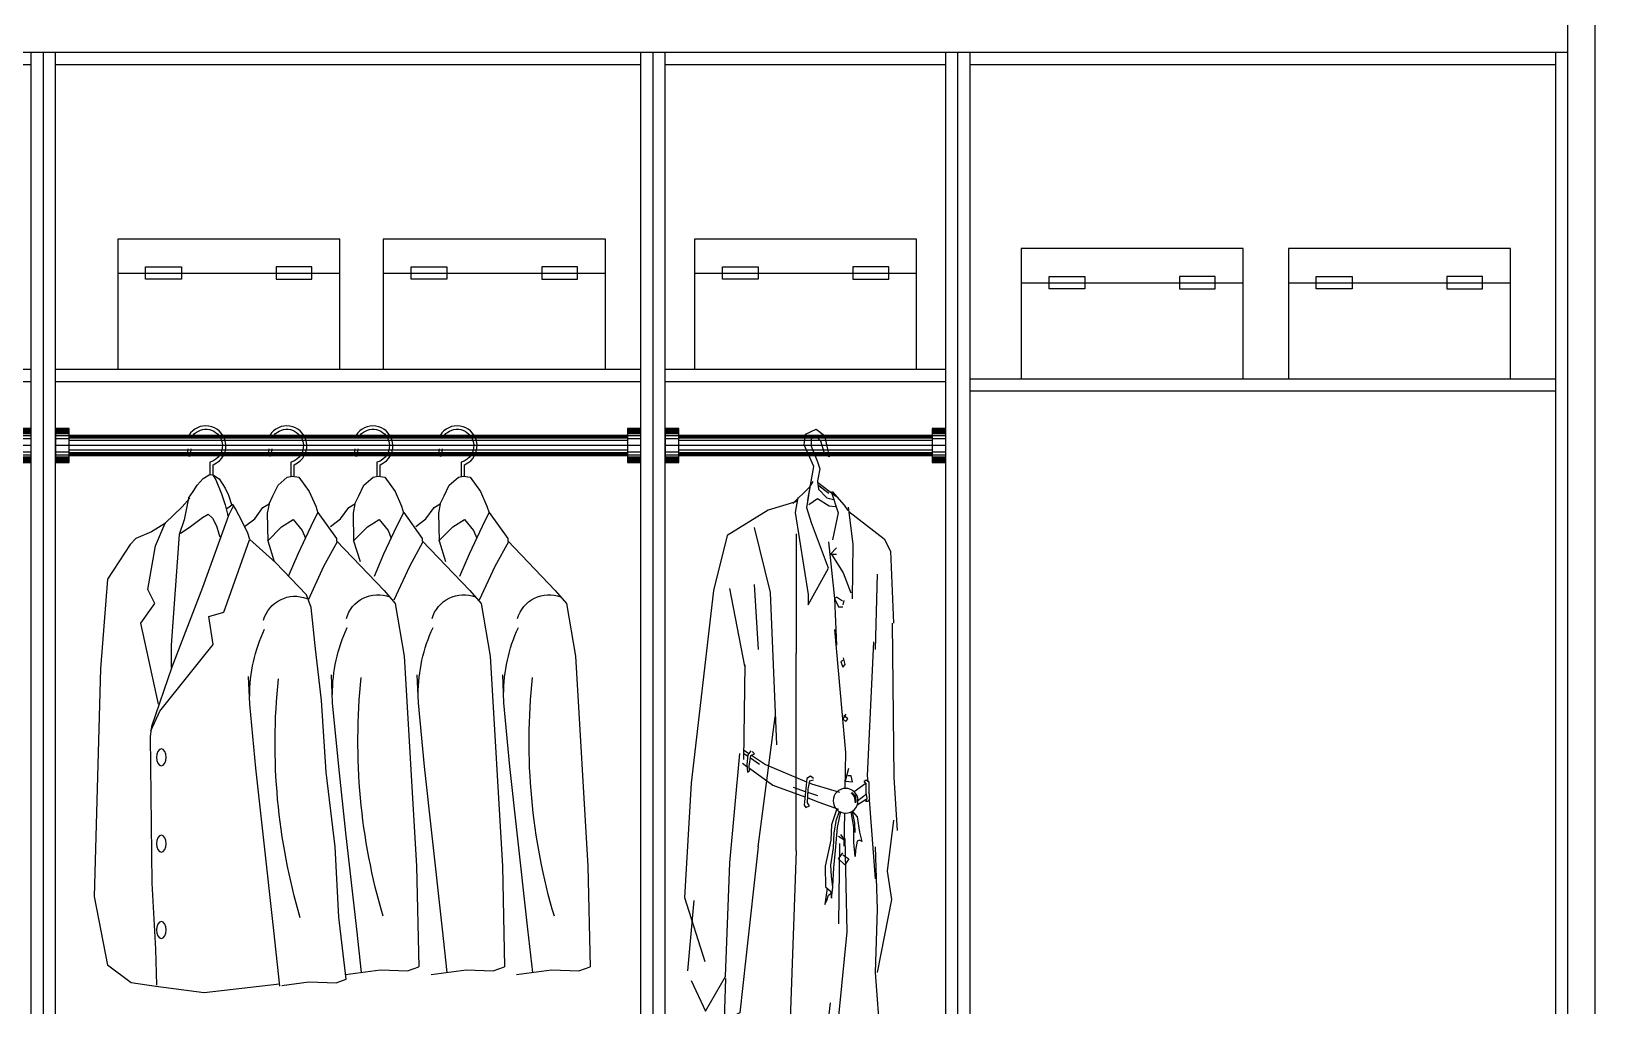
# Model space of a CAD drawing. Header units: millimetres. Extents: x 24776 to 57176, y -19492 to 15017.
# Drawn here: x 34282 to 36590, y 2356 to 3794 of the extents above; entities that cross this region are included whole.
import ezdxf

# ---------------------------------------------------------------- set-up
doc = ezdxf.new("R2010")
doc.units = ezdxf.units.MM

# ---------------------------------------------------------------- blocks, each defined once
blk = doc.blocks.new('DFFGDGSG')
at = {"color": 250}
for p, q in [((33366.6, 11003.6), (33366.6, 10811.3)), ((33694.4, 11003.6), (33366.6, 11003.6)), ((33694.4, 10811.3), (33694.4, 11003.6)), ((33366.6, 10953), (33694.4, 10953)), ((33407.8, 10944.1), (33407.8, 10962.3)), ((33407.8, 10962.3), (33460.6, 10962.3)), ((33460.6, 10944.1), (33407.8, 10944.1)), ((33460.6, 10962.3), (33460.6, 10944.1)), ((33653.2, 10962.3), (33600.4, 10962.3)), ((33600.4, 10962.3), (33600.4, 10944.1)), ((33600.4, 10944.1), (33653.2, 10944.1)), ((33653.2, 10944.1), (33653.2, 10962.3)), ((33366.6, 10811.3), (33694.4, 10811.3))]:
    blk.add_line(p, q, dxfattribs=at)
blk = doc.blocks.new('SDFFAASF')
at = {"color": 250}
for p, q in [((47231.7, 12349.3), (47242, 12216.9)), ((47242, 12216.9), (47251.2, 11880.6)), ((47251.2, 11880.6), (47231.7, 11779.4))]:
    blk.add_line(p, q, dxfattribs=at)
for points in [[(46704.7, 12500.4), (46704.7, 12518.1, -0.375799), (46687, 12553.4, -0.662316), (46740.6, 12561.4)], [(46734.4, 12561.4, 0.616313), (46691.8, 12552.2, 0.413702), (46709.7, 12521.7), (46709.7, 12500.4)], [(46829.1, 12500.4), (46829.1, 12518.1, -0.375799), (46811.4, 12553.4, -0.662316), (46864.9, 12561.4)], [(46858.8, 12561.4, 0.616313), (46816.2, 12552.2, 0.413702), (46834.1, 12521.7), (46834.1, 12500.4)], [(46956.2, 12500.8), (46956.2, 12518.1, -0.375799), (46938.4, 12553.4, -0.662316), (46992, 12561.4)], [(46985.9, 12561.4, 0.616313), (46943.3, 12552.2, 0.413702), (46961.2, 12521.7), (46961.2, 12501.1)], [(47075.7, 12503.1), (47075.7, 12518.1, -0.375799), (47057.9, 12553.4, -0.662316), (47111.5, 12561.4)], [(47105.4, 12561.4, 0.616313), (47062.7, 12552.2, 0.413702), (47080.7, 12521.7), (47080.7, 12503.5)], [(46742.2, 12541.4, -0.068798), (46742.6, 12533.3, -1.055238), (46737.6, 12533.8, 0.07858), (46737.1, 12541.4)], [(46866.6, 12541.4, -0.068798), (46867, 12533.3, -1.055238), (46862, 12533.8, 0.07858), (46861.5, 12541.4)], [(46993.6, 12541.4, -0.068798), (46994, 12533.3, -1.055238), (46989.1, 12533.8, 0.07858), (46988.5, 12541.4)], [(47113.1, 12541.4, -0.068798), (47113.5, 12533.3, -1.055238), (47108.5, 12533.8, 0.07858), (47108, 12541.4)]]:
    blk.add_lwpolyline(points, format="xyb", dxfattribs=at)
for points in [[(46740.4, 12460.2), (46734.7, 12472.1), (46727.1, 12488), (46713.7, 12499.5), (46706, 12501.4), (46696.5, 12499.5), (46681.2, 12478.4), (46671.6, 12456.8), (46668.4, 12447.2)], [(46866.5, 12460.2), (46860.8, 12472.1), (46853.1, 12488), (46839.7, 12499.5), (46832.1, 12501.4), (46822.5, 12499.5), (46807.2, 12478.4), (46797.7, 12456.8), (46794.5, 12447.2)], [(46993.1, 12460.2), (46987.4, 12472.1), (46979.8, 12488), (46966.4, 12499.5), (46958.7, 12501.4), (46949.2, 12499.5), (46933.9, 12478.4), (46924.3, 12456.8), (46921.1, 12447.2)], [(47076.8, 12503.8), (47066.7, 12497.2), (47057.9, 12483.5), (47052.9, 12473), (47048, 12457.7)], [(47112.2, 12468.5), (47105, 12478.6), (47099.1, 12487.8), (47090.6, 12497.9), (47081.4, 12503.1), (47076.8, 12503.8), (47071.6, 12495.6), (47063.4, 12475.3), (47057.9, 12459), (47054.6, 12444.9), (47054.3, 12443)], [(47156.4, 12164.4), (47182.5, 12284.2), (47161.6, 12313.2), (47172.1, 12334.1), (47160.9, 12398.1), (47146.7, 12431.6), (47121.4, 12456.1), (47110.2, 12468.8)], [(47112.2, 12468.5), (47118.4, 12436.8), (47125.9, 12415.2), (47137.8, 12251.5), (47137.8, 12218.7)], [(46711.6, 12353.4), (46697.5, 12386.3), (46678.3, 12427.4), (46668.3, 12447.4), (46640.9, 12409.1), (46640.9, 12405.5), (46570.6, 12332.5), (46554.1, 12313.3), (46540.9, 12235.3), (46522.6, 11925.3), (46519.3, 11777.1)], [(46837.7, 12353.4), (46823.6, 12386.3), (46804.4, 12427.4), (46794.4, 12447.4), (46767, 12409.1), (46767, 12405.5), (46696.6, 12332.5), (46680.2, 12313.3), (46666.9, 12235.3), (46648.7, 11925.3), (46645.4, 11777.1)], [(46776.6, 12427), (46761.5, 12438.3), (46749.6, 12454.7), (46740.4, 12460.2), (46743.2, 12446.5), (46742.3, 12405.5), (46732.8, 12375.1)], [(46964.3, 12353.4), (46950.2, 12386.3), (46931, 12427.4), (46921, 12447.4), (46893.6, 12409.1), (46893.6, 12405.5), (46823.3, 12332.5), (46806.8, 12313.3), (46793.6, 12235.3), (46775.3, 11925.3), (46772, 11777.1)], [(46902.7, 12427), (46887.5, 12438.3), (46875.6, 12454.7), (46866.5, 12460.2), (46869.2, 12446.5), (46868.3, 12405.5), (46858.8, 12375.1)], [(46879.5, 11758.7), (46890.4, 11850.3), (46895.5, 11954), (46909.1, 12064.4), (46915.9, 12169.8), (46924.4, 12246.3), (46931.2, 12307.4), (46938, 12326.1), (46983.9, 12373.7), (47021.4, 12407.7), (47024.3, 12417.2), (47033, 12434), (47042.8, 12453), (47046.9, 12459.4), (47055.5, 12453), (47056.7, 12452.5)], [(47029.3, 12427), (47014.2, 12438.3), (47002.3, 12454.7), (46993.1, 12460.2), (46995.9, 12446.5), (46995, 12405.5), (46985.5, 12375.1)], [(47045.7, 12457.7), (47053.2, 12443.2), (47066.5, 12406.2), (47091.4, 12336.7), (47136.6, 12219.3), (47166.7, 12131.7), (47168.8, 12116.9), (47166, 11900.3), (47160.8, 11802.8), (47159.1, 11750.1)], [(47124, 12417.1), (47111.2, 12425.6), (47091.6, 12440), (47083.1, 12445.2), (47076.5, 12439), (47070.9, 12427.9), (47067.3, 12415.8), (47066, 12411.6)], [(46743, 12405.2), (46722, 12426.2), (46704.7, 12437), (46691.4, 12421.1), (46686.7, 12409.5)], [(46869, 12405.2), (46848, 12426.2), (46830.8, 12437), (46817.4, 12421.1), (46812.8, 12409.5)], [(46995.7, 12405.2), (46974.7, 12426.2), (46957.4, 12437), (46944.1, 12421.1), (46939.4, 12409.5)], [(47146, 12431.6), (47166.9, 12418.9), (47189.9, 12409.2), (47198.1, 12400.3)], [(46682.5, 12318.4), (46659.5, 12368.5), (46639.4, 12404.9)], [(46808.6, 12318.4), (46785.6, 12368.5), (46765.5, 12404.9)], [(46935.2, 12318.4), (46912.2, 12368.5), (46892.1, 12404.9)], [(47167.7, 12125.5), (47154.6, 12154.2), (47075.6, 12252.9), (47082.2, 12294), (47060, 12300.5), (47022.1, 12407.4)], [(47198.1, 12400.3), (47231.7, 12349.3)], [(46604, 11768.8), (46611, 11832.6), (46627, 11974.8), (46637.7, 12072.6), (46646.6, 12166.8), (46648.3, 12207.7)], [(46730.1, 11768.8), (46737, 11832.6), (46753, 11974.8), (46763.7, 12072.6), (46772.6, 12166.8), (46774.4, 12207.7)], [(46856.7, 11768.8), (46863.7, 11832.6), (46879.7, 11974.8), (46890.4, 12072.6), (46899.3, 12166.8), (46901, 12207.7)], [(46977.1, 11748.6), (46985.9, 11830.4), (47002, 11972.6), (47012.6, 12070.3), (47021.5, 12164.5), (47023.3, 12205.4)], [(46627.7, 11765.6), (46576.2, 11772.6), (46536.1, 11770.8), (46519.3, 11777.1)], [(46753.7, 11765.6), (46702.3, 11772.6), (46662.2, 11770.8), (46645.4, 11777.1)], [(46880.3, 11765.6), (46828.9, 11772.6), (46788.8, 11770.8), (46772, 11777.1)], [(46978, 11751.4), (47089.2, 11738.6), (47160.3, 11747.7), (47196.7, 11753.2), (47231.7, 11779.4)], [(46974.4, 11749.6), (46934.3, 11755), (46894.2, 11753.2), (46879.5, 11758.7)]]:
    blk.add_lwpolyline(points, dxfattribs=at)
for centre, radius, start, end in [((46579.8, 12277.7), 48.4, 15.7523, 111.1565), ((46705.9, 12277.7), 48.4, 15.7523, 111.1565), ((46832.5, 12277.7), 48.4, 15.7523, 111.1565), ((46954.8, 12275.5), 48.4, 15.7523, 111.1565), ((46413.5, 12179.2), 233.4, 359.9116, 24.988), ((46539.5, 12179.2), 233.4, 359.9116, 24.988), ((46666.2, 12179.2), 233.4, 359.9116, 24.988), ((46788.4, 12176.9), 233.4, 359.9116, 24.988), ((45699.6, 12109.3), 909.7, 343.5409, 5.9886), ((45952.3, 12109.3), 909.7, 343.5409, 5.9886), ((46074.6, 12107.1), 909.7, 343.5409, 5.9886)]:
    blk.add_arc(centre, radius, start, end, dxfattribs=at)
for centre in [(47152.1, 12086.1), (47152.1, 11958.7), (47152.1, 11831.3)]:
    blk.add_ellipse(centre, major_axis=(0, 12.4), ratio=0.580645, dxfattribs=at)
blk = doc.blocks.new('DFGDGDGS')
at = {"color": 250}
for p, q in [((43227.8, 10674.1), (43220.7, 10642.3)), ((43240.2, 10683), (43227.8, 10674.1)), ((43227.8, 10647.6), (43233.1, 10665.3)), ((43233.1, 10665.3), (43240.2, 10672.3)), ((43256.1, 10675.9), (43240.2, 10683)), ((43240.2, 10672.3), (43247.3, 10668.8)), ((43247.3, 10668.8), (43247.3, 10658.2)), ((43257.9, 10660), (43256.1, 10675.9)), ((43220.7, 10642.3), (43227.8, 10647.6)), ((43247.3, 10658.2), (43238.4, 10635.2)), ((43243.7, 10628.1), (43257.9, 10660)), ((43238.4, 10635.2), (43234.9, 10624.6)), ((43234.9, 10624.6), (43238.4, 10606.9)), ((43252.6, 10578.6), (43243.7, 10628.1)), ((43210.9, 10583.7), (43238.1, 10604.4)), ((43221.2, 10588.2), (43237.5, 10600.5)), ((43236.7, 10594.5), (43224.3, 10582.1)), ((43238.4, 10606.9), (43236.7, 10594.5)), ((43245.1, 10606.2), (43250.6, 10597.2)), ((43254.1, 10567.3), (43248.2, 10603.3)), ((43250.6, 10597.2), (43274.6, 10573.5)), ((43192.8, 10563.4), (43198.5, 10570.9)), ((43198.5, 10570.9), (43216, 10591.2)), ((43218.2, 10591.2), (43207.6, 10559.5)), ((43224.3, 10582.1), (43214.7, 10579.4)), ((43220.7, 10569.7), (43238.4, 10580.3)), ((43238.4, 10580.3), (43250.8, 10571.5)), ((43267.2, 10582.2), (43271.2, 10560.1)), ((43268.6, 10576.5), (43311, 10563.6)), ((43192, 10561.5), (43139.6, 10521.2)), ((43192.8, 10568.3), (43186.2, 10513.7)), ((43207.6, 10559.5), (43216, 10519.9)), ((43211.5, 10568.7), (43220.7, 10569.7)), ((43247.2, 10545), (43254.1, 10567.3)), ((43271.2, 10560.1), (43252, 10439.1)), ((43311, 10563.6), (43371.5, 10526.2)), ((43222, 10478), (43247.2, 10545)), ((43269.9, 10528.9), (43269.9, 10352.2)), ((43331.8, 10537.9), (43307.8, 10442.1)), ((43371.5, 10526.2), (43391.7, 10445)), ((43130.6, 10503.2), (43126.1, 10397.1)), ((43139.6, 10521.2), (43130.6, 10503.2)), ((43186.2, 10513.7), (43187.2, 10432.8)), ((43210, 10507.9), (43219, 10498.9)), ((43222, 10516.9), (43213, 10433.1)), ((43216.9, 10497.9), (43200.1, 10471.3)), ((43219, 10498.9), (43210, 10498.9)), ((43150.1, 10469), (43153.1, 10358.2)), ((43200.1, 10471.3), (43189.2, 10441.7)), ((43252, 10424.1), (43222, 10478)), ((43210, 10435.9), (43201.5, 10429.7)), ((43213, 10433.1), (43207, 10421.1)), ((43209.4, 10435.5), (43213, 10433.1)), ((43213, 10433.1), (43210, 10364.2)), ((43252, 10439.1), (43252, 10424.1)), ((43307.8, 10442.1), (43298.9, 10217.5)), ((43331.8, 10454), (43325.8, 10358.2)), ((43345.4, 10333.5), (43367.8, 10448)), ((43391.7, 10445), (43424.7, 10160.6)), ((43199.5, 10430.1), (43201, 10424.1)), ((43207, 10421.1), (43201, 10421.1)), ((43127.7, 10396.9), (43125.4, 10169.1)), ((43212.9, 10387.7), (43196.8, 10205.9)), ((43155.4, 10369.3), (43164.6, 10171.4)), ((43197.1, 10336), (43200, 10345.7)), ((43201, 10341.8), (43203.9, 10339.9)), ((43203.9, 10339.9), (43201, 10332.1)), ((43269.9, 10061), (43269.9, 10352.2)), ((43201, 10332.1), (43197.1, 10336)), ((43345.4, 10335.3), (43347.2, 10195.6)), ((43193.3, 10255.7), (43199.1, 10260.5)), ((43196.2, 10251.8), (43193.3, 10255.7)), ((43196.2, 10262.5), (43201, 10255.7)), ((43201, 10255.7), (43196.2, 10251.8)), ((43325.8, 10066.9), (43300.5, 10258.5)), ((43196.8, 10205.9), (43197.7, 10152.9)), ((43335.5, 10202.1), (43315, 10188.4)), ((43331.3, 10204.2), (43334.8, 10207.7)), ((43336.5, 10201.6), (43331.3, 10204.2)), ((43336.5, 10208.5), (43340.9, 10202.4)), ((43339.1, 10185.9), (43336.5, 10201.6)), ((43347.2, 10209.9), (43339.3, 10204.6)), ((43340.9, 10202.4), (43342.6, 10188.5)), ((43341.1, 10200.3), (43347.2, 10204.5)), ((43367.8, 10043), (43352.6, 10204.5)), ((43192.3, 10182.2), (43197.1, 10163.8)), ((43315, 10188.4), (43254.2, 10162.8)), ((43338.7, 10182.8), (43304.2, 10158)), ((43323.9, 10188.4), (43337.2, 10197.6)), ((43338.3, 10178.9), (43339.1, 10185.9)), ((43341.7, 10177.2), (43338.3, 10178.9)), ((43342.6, 10188.5), (43341.7, 10177.2)), ((43349, 10190.2), (43342.4, 10185.4)), ((43125.4, 10169.1), (43120.8, 10090.8)), ((43166.2, 10165.4), (43162.6, 10162.5)), ((43162.6, 10162.5), (43162.6, 10151.2)), ((43164.6, 10171.4), (43164, 10163.6)), ((43169.2, 10163.8), (43166.2, 10165.4)), ((43166.2, 10156.2), (43166.5, 10160.8)), ((43166.2, 10146.5), (43166.2, 10156.2)), ((43166.5, 10160.8), (43183.9, 10147.8)), ((43166.6, 10160.1), (43169.2, 10163.8)), ((43186.5, 10162.8), (43188.4, 10171.5)), ((43197.1, 10163.8), (43186.5, 10162.8)), ((43188.4, 10171.5), (43193.3, 10171.5)), ((43246.8, 10159.7), (43205.6, 10147.2)), ((43244.1, 10167.6), (43248.4, 10171.1)), ((43249.3, 10164.1), (43244.1, 10165.8)), ((43250, 10161.1), (43246.8, 10159.7)), ((43248.4, 10171.1), (43253.7, 10167.6)), ((43251.9, 10151.9), (43249.3, 10164.1)), ((43253.7, 10167.6), (43258, 10128.4)), ((43304.2, 10158), (43256.7, 10140.5)), ((43424.7, 10160.6), (43434.6, 9991.9)), ((43161.9, 10136.3), (43153.1, 10019.5)), ((43161.9, 10138.9), (43161.3, 10137.2)), ((43161.3, 10137.2), (43163.6, 10133.9)), ((43162.6, 10151.2), (43161.9, 10138.9)), ((43162.6, 10147.2), (43162.7, 10147.1)), ((43163.6, 10133.9), (43166.9, 10133.6)), ((43164.9, 10138.6), (43166.2, 10146.5)), ((43165.9, 10135.6), (43164.9, 10138.6)), ((43165.9, 10144.6), (43178.7, 10134.7)), ((43166.9, 10133.6), (43165.9, 10135.6)), ((43166.2, 10136.5), (43179.6, 10128.2)), ((43182.3, 10140.6), (43181.7, 10133.8)), ((43181.7, 10133.8), (43182.3, 10131.5)), ((43183.6, 10143.2), (43182.3, 10140.6)), ((43182.3, 10131.5), (43182.5, 10135.1)), ((43182.5, 10135.1), (43183.6, 10140.8)), ((43186.8, 10146.4), (43183.6, 10143.2)), ((43183.6, 10140.8), (43185.9, 10144)), ((43185.9, 10144), (43187.8, 10146.2)), ((43187.6, 10147), (43187, 10146.6)), ((43187.8, 10146.2), (43187.6, 10147)), ((43236.1, 10132.9), (43207.4, 10122.1)), ((43252.5, 10138.9), (43236.1, 10132.9)), ((43237.9, 10141.8), (43252.2, 10146.8)), ((43252.8, 10131.9), (43251.9, 10151.9)), ((43255.8, 10148.1), (43273.7, 10154.4)), ((43179.6, 10111.1), (43176.3, 10088.4)), ((43186.4, 10119.1), (43179.6, 10111.1)), ((43187.2, 10119.1), (43183.4, 10101.9)), ((43186.4, 10106.9), (43188.5, 10118.2)), ((43198.3, 10116.5), (43199.1, 10067.8)), ((43204.4, 10119.1), (43209, 10095.1)), ((43209.9, 10106.9), (43205.7, 10119.1)), ((43209.9, 10121.6), (43217.4, 10099.3)), ((43250.2, 10127.5), (43252.8, 10131.9)), ((43255.4, 10124.9), (43250.2, 10127.5)), ((43258, 10128.4), (43255.4, 10124.9)), ((43126.1, 10105.9), (43135.1, 10031)), ((43176.3, 10088.4), (43172.5, 10074.6)), ((43183.4, 10101.9), (43183, 10088)), ((43184.3, 10096), (43186.4, 10106.9)), ((43184.7, 10073.7), (43184.3, 10096)), ((43209, 10095.1), (43212, 10061.2)), ((43213.6, 10087.6), (43209.9, 10106.9)), ((43214.5, 10065.3), (43213.6, 10087.6)), ((43217.4, 10099.3), (43218.3, 10076.7)), ((43153.1, 10066.9), (43150.1, 9974.1)), ((43172.5, 10074.6), (43176.3, 10076.7)), ((43176.3, 10076.7), (43179.6, 10075)), ((43179.6, 10075), (43182.2, 10061.6)), ((43182.6, 10052.3), (43184.7, 10073.7)), ((43198, 10078.9), (43195, 9941.2)), ((43204, 10084.9), (43198, 10075.9)), ((43198, 10075.9), (43207, 10081.9)), ((43205.7, 10071.6), (43207, 9953.2)), ((43218.3, 10039.7), (43214.5, 10065.3)), ((43218.3, 10076.7), (43226.7, 10038.1)), ((43325.8, 10066.9), (43343.8, 9902.3)), ((43182.2, 10061.6), (43182.6, 10052.3)), ((43201, 10055), (43192.1, 10049)), ((43192.1, 10049), (43198, 10040)), ((43198, 10040), (43207, 10049)), ((43207, 10049), (43201, 10058)), ((43212, 10061.2), (43214.5, 10035.6)), ((43269.9, 10061), (43278.9, 9797.5)), ((43373.8, 9875.3), (43367.8, 10043)), ((43135.1, 10031), (43129.1, 9989.1)), ((43214.5, 10035.6), (43216.2, 10008.7)), ((43215.7, 10007.4), (43217.4, 10023)), ((43217.4, 10023), (43218.3, 10039.7)), ((43226.7, 10038.1), (43226.2, 10007.9)), ((43217.4, 9991.1), (43215.7, 10007.4)), ((43219.1, 10001.1), (43217.4, 9991.1)), ((43222, 9995.3), (43218.7, 9997.8)), ((43226.2, 10007.9), (43219.1, 10001.1)), ((43224.6, 9987.3), (43222, 9995.3)), ((43224.1, 10005.8), (43227.5, 9981.4)), ((43129.1, 9989.1), (43150.1, 9881.3)), ((43150.1, 9974.1), (43153.1, 9881.3)), ((43227.5, 9981.4), (43224.6, 9987.3)), ((43434.6, 9991.9), (43404.6, 9897.5)), ((43420.8, 9987.3), (43430, 9883.7)), ((43195, 9941.2), (43216, 9725.6)), ((43343.8, 9902.3), (43352.8, 9821.5)), ((43153.1, 9881.3), (43144.1, 9761.6)), ((43403.7, 9824.4), (43373.8, 9875.3)), ((43373.8, 9872.3), (43379.7, 9701.7)), ((43424.7, 9869.4), (43403.7, 9824.4)), ((43231, 9731.6), (43219, 9836.4)), ((43352.8, 9821.5), (43400.7, 9797.5)), ((43144.1, 9761.6), (43147.1, 9608.9)), ((43216, 9725.6), (43222, 9561)), ((43228, 9581.9), (43231, 9731.6)), ((43379.7, 9701.7), (43394.7, 9638.8)), ((43349.8, 9689.7), (43367.8, 9570)), ((43394.7, 9638.8), (43325.8, 9617.9)), ((43325.8, 9617.9), (43314.9, 9620.9)), ((43147.1, 9573), (43186.1, 9581.9)), ((43186.1, 9581.9), (43228, 9581.9)), ((43168.1, 9561), (43147.1, 9573)), ((43219, 9555), (43168.1, 9561)), ((43367.8, 9570), (43311.9, 9555)), ((43246, 9552), (43204, 9543)), ((43311.9, 9555), (43246, 9552))]:
    blk.add_line(p, q, dxfattribs=at)
blk.add_circle((43196.7, 10134.7), 18.3, dxfattribs=at)

msp = doc.modelspace()

# ---------------------------------------------------------------- linework, layer by layer
at = {"color": 255}
for p, q in [((36549.9, 3802.9), (36549.9, 1402.9)), ((36589.9, 3802.9), (36589.9, 1402.9)), ((32499.9, 3762.9), (36549.9, 3762.9)), ((34281.9, 1402.9), (34281.9, 3762.9)), ((34299.9, 1402.9), (34299.9, 3762.9)), ((34317.9, 1402.9), (34317.9, 3762.9)), ((35181.9, 1402.9), (35181.9, 3762.9)), ((35199.9, 1402.9), (35199.9, 3762.9)), ((35217.9, 1402.9), (35217.9, 3762.9)), ((35631.9, 1402.9), (35631.9, 3762.9)), ((35649.9, 1402.9), (35649.9, 3762.9)), ((35667.9, 2152.9), (35667.9, 3762.9)), ((36531.9, 3762.9), (36531.9, 2152.9)), ((33417.9, 3744.9), (34281.9, 3744.9)), ((34317.9, 3744.9), (35181.9, 3744.9)), ((35217.9, 3744.9), (35631.9, 3744.9)), ((35667.9, 3744.9), (36531.9, 3744.9)), ((33417.9, 3294.9), (34281.9, 3294.9)), ((34317.9, 3294.9), (35181.9, 3294.9)), ((35217.9, 3294.9), (35631.9, 3294.9)), ((35667.9, 3280.9), (36531.9, 3280.9)), ((33417.9, 3276.9), (34281.9, 3276.9)), ((34317.9, 3276.9), (35181.9, 3276.9)), ((35217.9, 3276.9), (35631.9, 3276.9)), ((35667.9, 3262.9), (36531.9, 3262.9)), ((35161.9, 3197.4), (34337.9, 3197.4)), ((35611.9, 3197.4), (35237.9, 3197.4)), ((35161.9, 3167.4), (34337.9, 3167.4)), ((35611.9, 3167.4), (35237.9, 3167.4))]:
    msp.add_line(p, q, dxfattribs=at)
at = {"color": 250}
for p, q in [((34281.9, 3206.9), (34261.9, 3206.9)), ((34281.9, 3206.3), (34261.9, 3206.3)), ((34281.9, 3205.6), (34261.9, 3205.6)), ((34281.9, 3204.5), (34261.9, 3204.5)), ((34281.9, 3203.3), (34261.9, 3203.3)), ((34281.9, 3201.6), (34261.9, 3201.6)), ((34281.9, 3199.5), (34261.9, 3199.5)), ((34281.9, 3196.8), (34261.9, 3196.8)), ((34281.9, 3192.1), (34261.9, 3192.1)), ((34337.9, 3206.9), (34317.9, 3206.9)), ((34337.9, 3206.3), (34317.9, 3206.3)), ((34337.9, 3205.6), (34317.9, 3205.6)), ((34337.9, 3204.5), (34317.9, 3204.5)), ((34337.9, 3203.3), (34317.9, 3203.3)), ((34337.9, 3201.6), (34317.9, 3201.6)), ((34337.9, 3199.5), (34317.9, 3199.5)), ((34337.9, 3196.8), (34317.9, 3196.8)), ((34337.9, 3192.1), (34317.9, 3192.1)), ((35161.9, 3197), (34337.9, 3197)), ((35161.9, 3196.1), (34337.9, 3196.1)), ((35161.9, 3194.9), (34337.9, 3194.9)), ((35161.9, 3193.1), (34337.9, 3193.1)), ((35161.9, 3189.6), (34337.9, 3189.6)), ((35181.9, 3206.9), (35161.9, 3206.9)), ((35181.9, 3206.3), (35161.9, 3206.3)), ((35181.9, 3205.6), (35161.9, 3205.6)), ((35181.9, 3204.5), (35161.9, 3204.5)), ((35181.9, 3203.3), (35161.9, 3203.3)), ((35181.9, 3201.6), (35161.9, 3201.6)), ((35181.9, 3199.5), (35161.9, 3199.5)), ((35181.9, 3196.8), (35161.9, 3196.8)), ((35181.9, 3192.1), (35161.9, 3192.1)), ((35237.9, 3206.9), (35217.9, 3206.9)), ((35237.9, 3206.3), (35217.9, 3206.3)), ((35237.9, 3205.6), (35217.9, 3205.6)), ((35237.9, 3204.5), (35217.9, 3204.5)), ((35237.9, 3203.3), (35217.9, 3203.3)), ((35237.9, 3201.6), (35217.9, 3201.6)), ((35237.9, 3199.5), (35217.9, 3199.5)), ((35237.9, 3196.8), (35217.9, 3196.8)), ((35237.9, 3192.1), (35217.9, 3192.1)), ((35611.9, 3197), (35237.9, 3197)), ((35611.9, 3196.1), (35237.9, 3196.1)), ((35611.9, 3194.9), (35237.9, 3194.9)), ((35611.9, 3193.1), (35237.9, 3193.1)), ((35611.9, 3189.6), (35237.9, 3189.6)), ((35631.9, 3206.9), (35611.9, 3206.9)), ((35631.9, 3206.3), (35611.9, 3206.3)), ((35631.9, 3205.6), (35611.9, 3205.6)), ((35631.9, 3204.5), (35611.9, 3204.5)), ((35631.9, 3203.3), (35611.9, 3203.3)), ((35631.9, 3201.6), (35611.9, 3201.6)), ((35631.9, 3199.5), (35611.9, 3199.5)), ((35631.9, 3196.8), (35611.9, 3196.8)), ((35631.9, 3192.1), (35611.9, 3192.1)), ((34281.9, 3182.4), (34261.9, 3182.4)), ((34281.9, 3172.8), (34261.9, 3172.8)), ((34281.9, 3168.1), (34261.9, 3168.1)), ((34281.9, 3165.3), (34261.9, 3165.3)), ((34281.9, 3163.2), (34261.9, 3163.2)), ((34337.9, 3182.4), (34317.9, 3182.4)), ((34337.9, 3172.8), (34317.9, 3172.8)), ((34337.9, 3168.1), (34317.9, 3168.1)), ((34337.9, 3165.3), (34317.9, 3165.3)), ((34337.9, 3163.2), (34317.9, 3163.2)), ((35161.9, 3182.4), (34337.9, 3182.4)), ((35161.9, 3175.3), (34337.9, 3175.3)), ((35161.9, 3171.8), (34337.9, 3171.8)), ((35161.9, 3169.9), (34337.9, 3169.9)), ((35161.9, 3168.7), (34337.9, 3168.7)), ((35161.9, 3167.8), (34337.9, 3167.8)), ((35181.9, 3182.4), (35161.9, 3182.4)), ((35181.9, 3172.8), (35161.9, 3172.8)), ((35181.9, 3168.1), (35161.9, 3168.1)), ((35181.9, 3165.3), (35161.9, 3165.3)), ((35181.9, 3163.2), (35161.9, 3163.2)), ((35237.9, 3182.4), (35217.9, 3182.4)), ((35237.9, 3172.8), (35217.9, 3172.8)), ((35237.9, 3168.1), (35217.9, 3168.1)), ((35237.9, 3165.3), (35217.9, 3165.3)), ((35237.9, 3163.2), (35217.9, 3163.2)), ((35611.9, 3182.4), (35237.9, 3182.4)), ((35611.9, 3175.3), (35237.9, 3175.3)), ((35611.9, 3171.8), (35237.9, 3171.8)), ((35611.9, 3169.9), (35237.9, 3169.9)), ((35611.9, 3168.7), (35237.9, 3168.7)), ((35611.9, 3167.8), (35237.9, 3167.8)), ((35631.9, 3182.4), (35611.9, 3182.4)), ((35631.9, 3172.8), (35611.9, 3172.8)), ((35631.9, 3168.1), (35611.9, 3168.1)), ((35631.9, 3165.3), (35611.9, 3165.3)), ((35631.9, 3163.2), (35611.9, 3163.2)), ((34281.9, 3161.5), (34261.9, 3161.5)), ((34281.9, 3160.3), (34261.9, 3160.3)), ((34281.9, 3159.3), (34261.9, 3159.3)), ((34281.9, 3158.5), (34261.9, 3158.5)), ((34281.9, 3157.9), (34261.9, 3157.9)), ((34337.9, 3161.5), (34317.9, 3161.5)), ((34337.9, 3160.3), (34317.9, 3160.3)), ((34337.9, 3159.3), (34317.9, 3159.3)), ((34337.9, 3158.5), (34317.9, 3158.5)), ((34337.9, 3157.9), (34317.9, 3157.9)), ((35181.9, 3161.5), (35161.9, 3161.5)), ((35181.9, 3160.3), (35161.9, 3160.3)), ((35181.9, 3159.3), (35161.9, 3159.3)), ((35181.9, 3158.5), (35161.9, 3158.5)), ((35181.9, 3157.9), (35161.9, 3157.9)), ((35237.9, 3161.5), (35217.9, 3161.5)), ((35237.9, 3160.3), (35217.9, 3160.3)), ((35237.9, 3159.3), (35217.9, 3159.3)), ((35237.9, 3158.5), (35217.9, 3158.5)), ((35237.9, 3157.9), (35217.9, 3157.9)), ((35631.9, 3161.5), (35611.9, 3161.5)), ((35631.9, 3160.3), (35611.9, 3160.3)), ((35631.9, 3159.3), (35611.9, 3159.3)), ((35631.9, 3158.5), (35611.9, 3158.5)), ((35631.9, 3157.9), (35611.9, 3157.9))]:
    msp.add_line(p, q, dxfattribs=at)
at = {"color": 255}
for points in [[(34281.9, 3207.4), (34261.9, 3207.4), (34261.9, 3157.4), (34281.9, 3157.4)], [(34337.9, 3207.4), (34317.9, 3207.4), (34317.9, 3157.4), (34337.9, 3157.4)], [(35181.9, 3207.4), (35161.9, 3207.4), (35161.9, 3157.4), (35181.9, 3157.4)], [(35237.9, 3207.4), (35217.9, 3207.4), (35217.9, 3157.4), (35237.9, 3157.4)], [(35631.9, 3207.4), (35611.9, 3207.4), (35611.9, 3157.4), (35631.9, 3157.4)]]:
    msp.add_lwpolyline(points, close=True, dxfattribs=at)

# ---------------------------------------------------------------- block references
at = {"color": 250}
for p in [(1042.9, -7516.4), (1435, -7516.4), (1894.4, -7516.4), (2376.6, -7530.4), (2771.1, -7530.4)]:
    msp.add_blockref('DFFGDGSG', p, dxfattribs=at)
at = {"color": 255, "xscale": -1}
for name, p in [('SDFFAASF', (81626.1, -9364)), ('DFGDGDGS', (78680.7, -7476.7))]:
    msp.add_blockref(name, p, dxfattribs=at)

doc.saveas('drawing.dxf')
